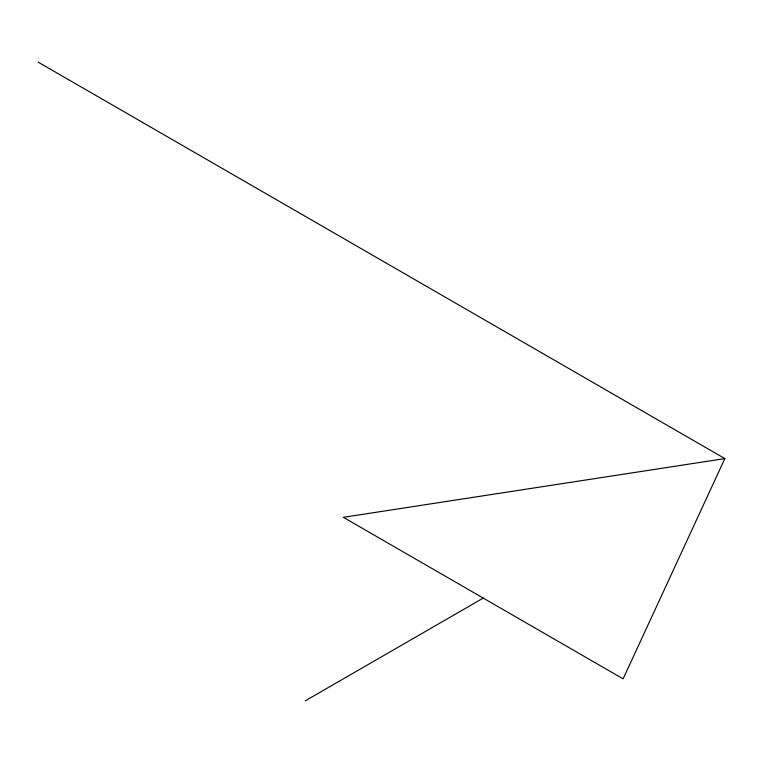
<?xml version="1.0" encoding="UTF-8"?>
<svg xmlns="http://www.w3.org/2000/svg" width="763" height="763" viewBox="0 0 763 763"><rect width="100%" height="100%" fill="white"/><g stroke="black" fill="none" stroke-linecap="round" stroke-linejoin="round"><path stroke-width="1.14" d="M724.85 458.592L623.113 678.851L343.35 517.324L724.85 458.592L38.15 62.127M305.2 700.873L483.237 598.087"/></g></svg>
